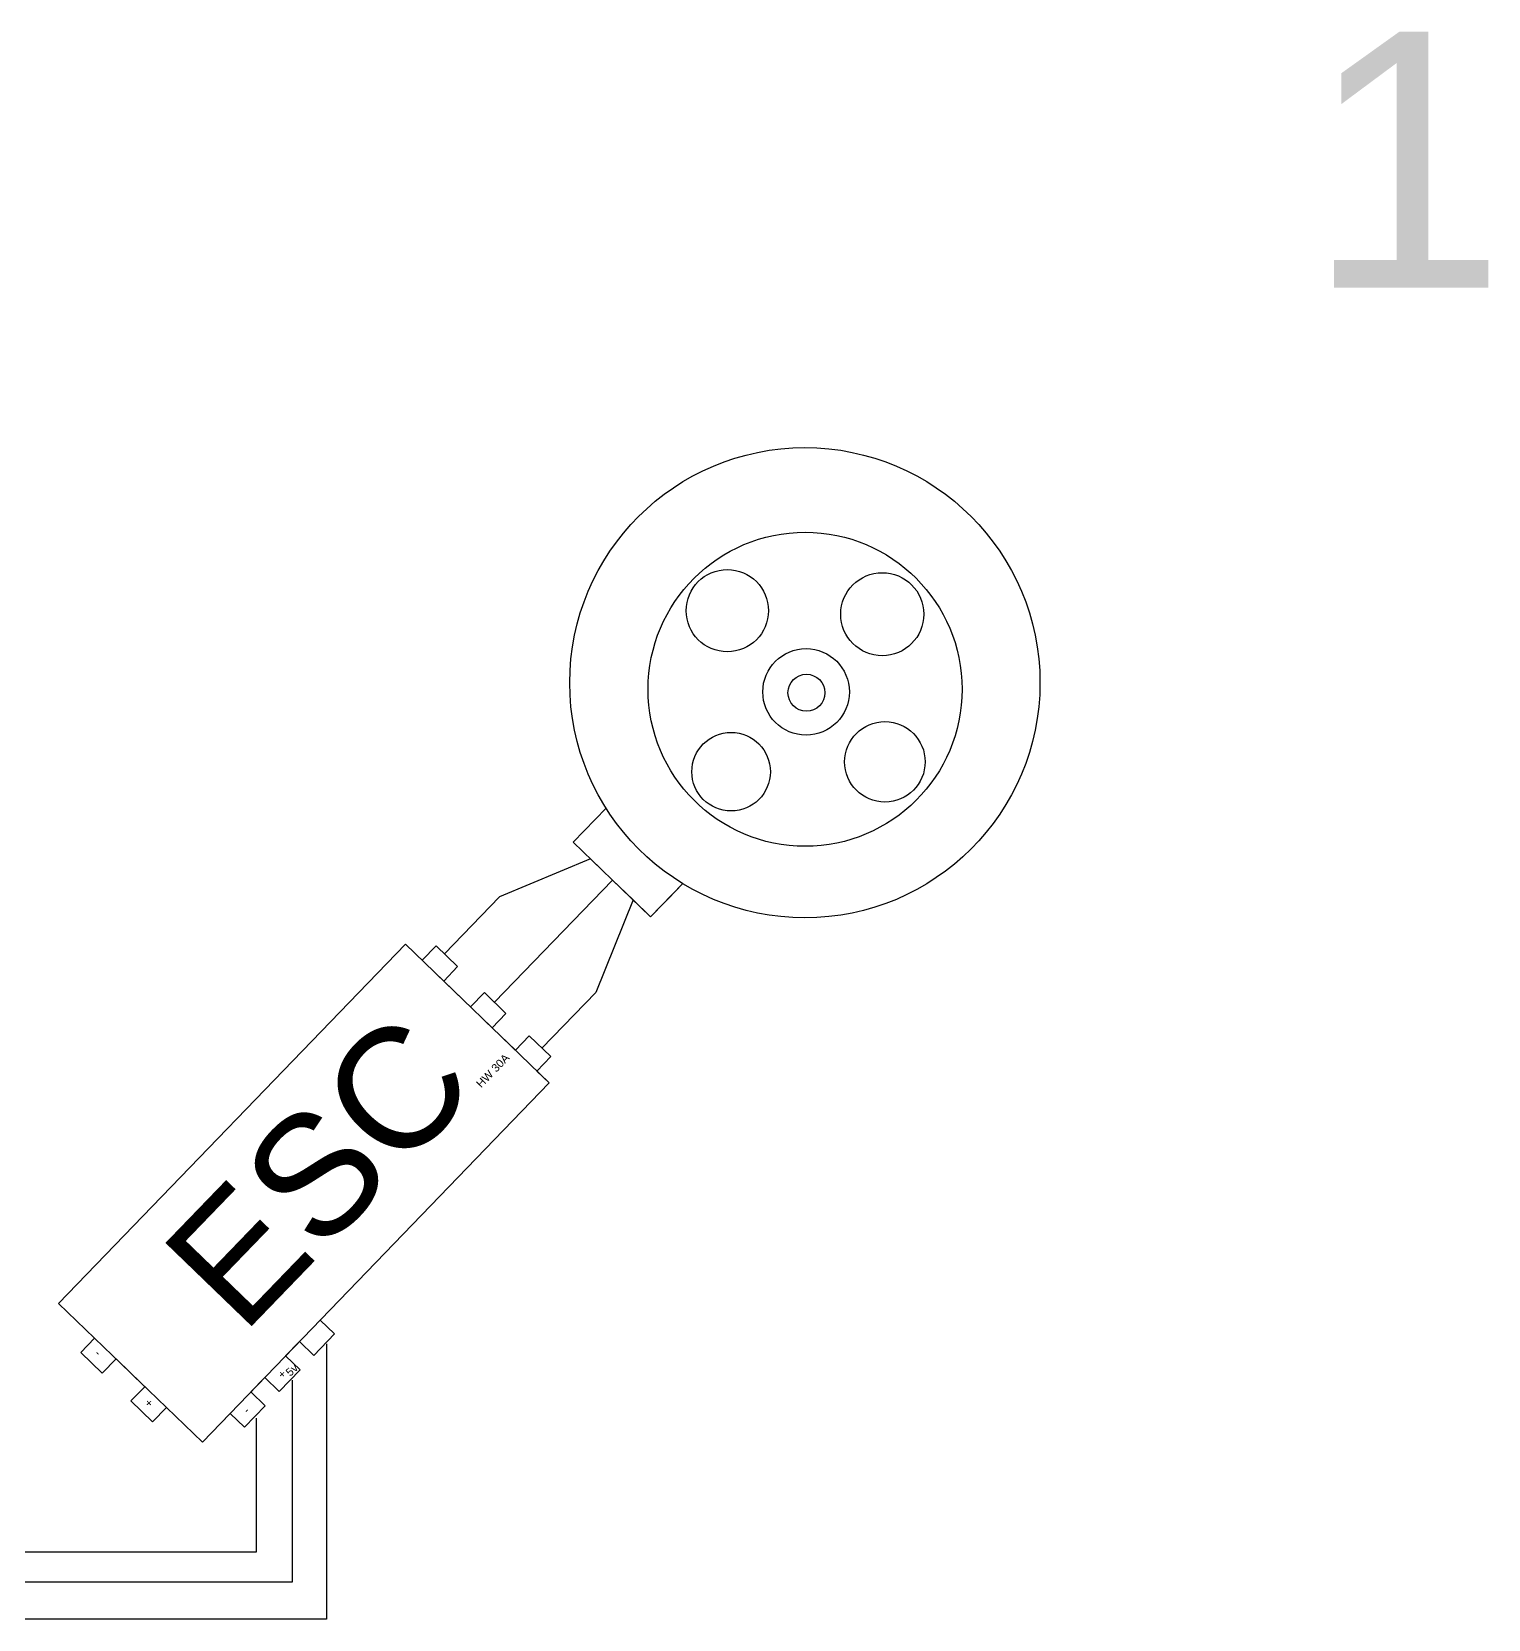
# Model space of a CAD drawing. Header units: millimetres. Extents: x 390 to 971, y 268 to 819.
# Drawn here: x 788.8 to 970.8, y 578.4 to 776.8 of the extents above; entities that cross this region are included whole.
import ezdxf

# ---------------------------------------------------------------- set-up
doc = ezdxf.new("R2010")
doc.units = ezdxf.units.MM
doc.styles.get("Standard").update_dxf_attribs({"font": 'arial.ttf'})

msp = doc.modelspace()

# ---------------------------------------------------------------- linework, layer by layer
for p, q in [((856.49, 675.53), (860.59, 679.77)), ((860.59, 679.77), (856.49, 675.53)), ((866.16, 666.2), (856.49, 675.53)), ((856.49, 675.53), (866.16, 666.2)), ((858.66, 673.44), (847.27, 668.7)), ((861.39, 670.8), (858.66, 673.44)), ((861.39, 670.8), (846.64, 655.53)), ((846.64, 655.53), (861.39, 670.8)), ((863.96, 668.32), (861.39, 670.8)), ((847.27, 668.7), (840.39, 661.57)), ((866.16, 666.2), (870.17, 670.35)), ((869.66, 669.82), (866.16, 666.2)), ((863.96, 668.32), (859.31, 656.76)), ((866.16, 666.2), (863.96, 668.32)), ((835.53, 662.79), (792.18, 617.89)), ((853.49, 645.45), (835.53, 662.79)), ((839.34, 662.58), (837.6, 660.79)), ((842.03, 659.98), (839.34, 662.58)), ((842.79, 655.78), (839.32, 659.13)), ((840.3, 658.18), (842.03, 659.98)), ((845.39, 656.74), (843.66, 654.94)), ((848.08, 654.14), (845.39, 656.74)), ((859.31, 656.76), (852.58, 649.8)), ((849.25, 649.53), (845.48, 653.18)), ((846.35, 652.34), (848.08, 654.14)), ((850.99, 651.33), (849.25, 649.53)), ((853.68, 648.73), (850.99, 651.33)), ((851.95, 646.93), (853.68, 648.73)), ((853.49, 645.45), (851.95, 646.93)), ((810.14, 600.56), (853.49, 645.45)), ((792.18, 617.89), (810.14, 600.56)), ((826.67, 614.08), (824.88, 615.82)), ((794.94, 611.76), (796.67, 613.56)), ((820.54, 611.33), (822.28, 613.13)), ((822.28, 613.13), (824.07, 611.39)), ((824.07, 611.39), (826.67, 614.08)), ((797.63, 609.16), (794.94, 611.76)), ((822.34, 609.6), (820.54, 611.33)), ((825.65, 612.83), (825.65, 578.43)), ((799.36, 610.96), (797.63, 609.16)), ((802.96, 607.49), (799.36, 610.96)), ((819.74, 606.9), (822.34, 609.6)), ((801.22, 605.7), (802.96, 607.49)), ((816.21, 606.84), (817.94, 608.64)), ((817.94, 608.64), (819.74, 606.9)), ((821.35, 608.31), (821.35, 583.05)), ((803.92, 603.09), (801.22, 605.7)), ((815.4, 602.41), (818, 605.11)), ((818, 605.11), (816.21, 606.84)), ((805.65, 604.89), (803.92, 603.09)), ((810.14, 600.56), (805.65, 604.89)), ((810.14, 600.56), (813.61, 604.15)), ((813.61, 604.15), (815.4, 602.41)), ((816.88, 603.56), (816.88, 586.81)), ((816.88, 586.81), (727.63, 586.81)), ((821.35, 583.05), (732.97, 583.05)), ((825.65, 578.43), (739.15, 578.43))]:
    msp.add_line(p, q)
for centre, radius in [((885.43, 695.46), 29.38), ((885.46, 694.64), 19.62), ((875.74, 704.46), 5.14), ((895.1, 704.02), 5.19), ((885.58, 694.31), 5.41), ((885.63, 694.21), 2.31), ((895.43, 685.57), 5.03), ((876.21, 684.34), 4.91)]:
    msp.add_circle(centre, radius)

# ---------------------------------------------------------------- texts
at = {"insert": (948.15, 776.81), "char_height": 32, "attachment_point": 1}
msp.add_mtext_dynamic_manual_height_columns('1', width=60.6768, gutter_width=12.5, heights=[0], dxfattribs=at)
at = {"attachment_point": 1}
for s, width, gutter_width, insert, char_height, rotation in [('ESC{\\H0.06677x;HW 30A}', 62.404, 31.2, (804.33, 624.22), 14.977, 46.0023), ('-', 1, 12.5, (797.34, 612.24), 1, 312.3126), ('+', 1, 12.5, (819.45, 609.16), 1, 42.3126), ('5v', 1, 12.5, (820.44, 609.45), 1, 42.3126), ('+', 1, 12.5, (803.57, 606.1), 1, 312.3126), ('-', 1, 12.5, (815.11, 604.78), 1, 42.3126)]:
    msp.add_mtext_dynamic_manual_height_columns(s, width=width, gutter_width=gutter_width, heights=[0], dxfattribs=dict(at, insert=insert, char_height=char_height, rotation=rotation))

doc.saveas('drawing.dxf')
